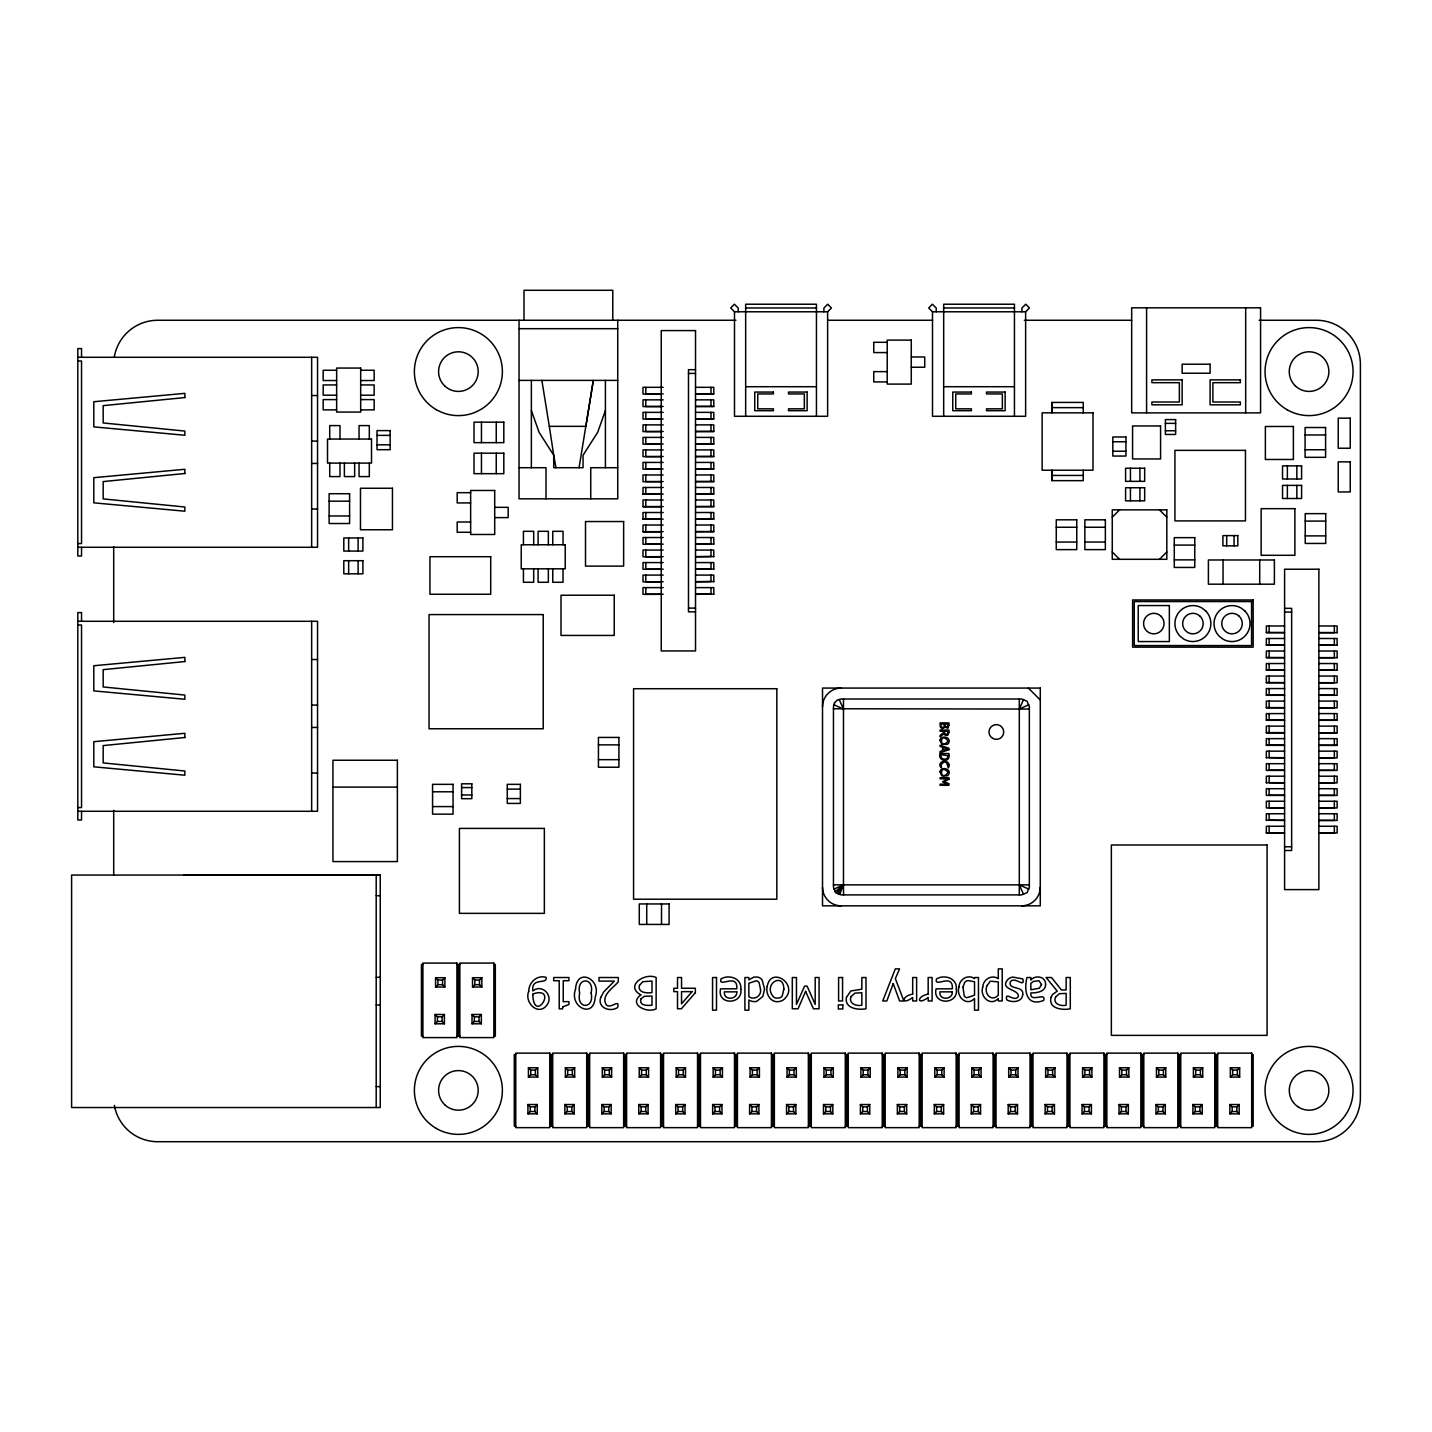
<?xml version="1.0" encoding="UTF-8"?>
<svg xmlns="http://www.w3.org/2000/svg" width="1432" height="1432" viewBox="0 0 1432 1432"><rect width="100%" height="100%" fill="white"/><g stroke="black" fill="none" stroke-linecap="round" stroke-linejoin="round"><path stroke-width="1.5" d="M531.362 467.709L531.362 380.393M605.414 467.709L605.414 380.393M1052.144 402.428L1051.893 412.846L1051.893 402.428L1083.254 402.428L1083.254 412.846M579.065 467.709L593.313 380.393L585.885 426.342L549.315 426.342L541.869 380.393M605.414 410.554L597.717 432.231L583.057 455.233L583.057 467.709L553.719 467.709L553.719 455.233L549.315 426.342M839.653 894.481L843.484 884.851L843.484 699.013M1023.558 699.532L1019.298 709.055L1028.82 704.777M838.15 894.087L843.484 884.851L833.961 889.129M836.503 893.246L843.484 884.851L843.555 894.893M738.214 311.782L738.214 308.059L734.401 304.228L730.678 307.97L734.491 311.782L734.491 416.282L827.624 416.282L827.624 311.782L831.437 307.97L827.714 304.228L823.901 308.059L823.901 311.782M936.224 311.782L936.224 308.059L932.393 304.228L928.67 307.97L932.501 311.782L932.501 416.282L1025.634 416.282L1025.634 311.782L1029.447 307.97L1025.724 304.228L1021.911 308.059L1021.911 311.782M435.579 987.024L437.906 984.697L442.56 984.697L444.887 987.024L444.887 977.716L435.579 977.716L435.579 987.024L444.887 987.024M442.56 984.697L442.56 980.043L444.887 977.716M435.077 1023.791L437.422 1021.463L442.076 1021.463L444.403 1023.791L444.403 1014.483L435.077 1014.483L435.077 1023.791L444.403 1023.791M435.077 1014.483L437.422 1016.809L442.076 1016.809L444.403 1014.483M472.524 987.024L474.851 984.697L479.505 984.697L481.832 987.024L472.524 987.024L472.524 977.716L481.832 977.716L481.832 987.024M479.505 984.697L479.505 980.043L481.832 977.716M472.023 1023.791L474.35 1021.463L479.022 1021.463L481.349 1023.791L472.023 1023.791L472.023 1014.483L481.349 1014.483L481.349 1023.791M472.023 1014.483L474.35 1016.809L479.022 1016.809L481.349 1014.483M528.426 1077.079L530.753 1074.752L535.407 1074.752L537.734 1077.079L528.426 1077.079L528.426 1067.771L537.734 1067.771L537.734 1077.079M535.407 1074.752L535.407 1070.098L537.734 1067.771M1112.252 517.203L1119.573 509.864M527.925 1113.845L530.27 1111.518L534.924 1111.518L537.251 1113.845L537.251 1104.537L527.925 1104.537L527.925 1113.845L537.251 1113.845M527.925 1104.537L530.27 1106.864L534.924 1106.864L537.251 1104.537M565.372 1077.079L567.698 1074.752L572.352 1074.752L574.68 1077.079L565.372 1077.079L565.372 1067.771L574.68 1067.771L574.68 1077.079M572.352 1074.752L572.352 1070.098L574.68 1067.771M564.87 1113.845L567.197 1111.518L571.869 1111.518L574.196 1113.845L564.87 1113.845L564.87 1104.537L574.196 1104.537L574.196 1113.845M564.87 1104.537L567.197 1106.864L571.869 1106.864L574.196 1104.537M602.317 1077.079L604.644 1074.752L609.298 1074.752L611.625 1077.079L602.317 1077.079L602.317 1067.771L611.625 1067.771L611.625 1077.079M609.298 1074.752L609.298 1070.098L611.625 1067.771M601.816 1113.845L604.143 1111.518L608.797 1111.518L611.142 1113.845L601.816 1113.845L601.816 1104.537L611.142 1104.537L611.142 1113.845M601.816 1104.537L604.143 1106.864L608.797 1106.864L611.142 1104.537M639.263 1077.079L641.59 1074.752L646.244 1074.752L648.571 1077.079L648.571 1067.771L639.263 1067.771L639.263 1077.079L648.571 1077.079M646.244 1074.752L646.244 1070.098L648.571 1067.771M1159.473 559.303L1166.812 551.964M638.762 1113.845L641.088 1111.518L645.743 1111.518L648.07 1113.845L638.762 1113.845L638.762 1104.537L648.07 1104.537L648.07 1113.845M638.762 1104.537L641.088 1106.864L645.743 1106.864L648.07 1104.537M676.208 1077.079L678.535 1074.752L683.189 1074.752L685.516 1077.079L676.208 1077.079L676.208 1067.771L685.516 1067.771L685.516 1077.079M676.208 1067.771L678.535 1070.098L683.189 1070.098L685.516 1067.771M675.707 1113.845L678.034 1111.518L682.688 1111.518L685.015 1113.845L675.707 1113.845L675.707 1104.537L685.015 1104.537L685.015 1113.845M675.707 1104.537L678.034 1106.864L682.688 1106.864L685.015 1104.537M713.154 1077.079L715.481 1074.752L720.135 1074.752L722.462 1077.079L713.154 1077.079L713.154 1067.771L722.462 1067.771L722.462 1077.079M720.135 1074.752L720.135 1070.098L722.462 1067.771M712.653 1113.845L714.98 1111.518L719.634 1111.518L721.961 1113.845L721.961 1104.537L712.653 1104.537L712.653 1113.845L721.961 1113.845M712.653 1104.537L714.98 1106.864L719.634 1106.864L721.961 1104.537M750.082 1077.079L752.409 1074.752L757.081 1074.752L759.408 1077.079L759.408 1067.771L750.082 1067.771L750.082 1077.079L759.408 1077.079M757.081 1074.752L757.081 1070.098L759.408 1067.771M749.598 1113.845L751.925 1111.518L756.579 1111.518L758.906 1113.845L749.598 1113.845L749.598 1104.537L758.906 1104.537L758.906 1113.845M749.598 1104.537L751.925 1106.864L756.579 1106.864L758.906 1104.537M787.027 1077.079L789.354 1074.752L794.026 1074.752L796.353 1077.079L787.027 1077.079L787.027 1067.771L796.353 1067.771L796.353 1077.079M794.026 1074.752L794.026 1070.098L796.353 1067.771M786.544 1113.845L788.871 1111.518L793.525 1111.518L795.852 1113.845L786.544 1113.845L786.544 1104.537L795.852 1104.537L795.852 1113.845M786.544 1104.537L788.871 1106.864L793.525 1106.864L795.852 1104.537M823.973 1077.079L826.3 1074.752L830.954 1074.752L833.281 1077.079L823.973 1077.079L823.973 1067.771L833.281 1067.771L833.281 1077.079M830.954 1074.752L830.954 1070.098L833.281 1067.771M823.49 1113.845L825.817 1111.518L830.471 1111.518L832.798 1113.845L823.49 1113.845L823.49 1104.537L832.798 1104.537L832.798 1113.845M823.49 1104.537L825.817 1106.864L830.471 1106.864L832.798 1104.537M860.918 1077.079L863.245 1074.752L867.899 1074.752L870.226 1077.079L870.226 1067.771L860.918 1067.771L860.918 1077.079L870.226 1077.079M867.899 1074.752L867.899 1070.098L870.226 1067.771M860.417 1113.845L862.762 1111.518L867.416 1111.518L869.743 1113.845L869.743 1104.537L860.417 1104.537L860.417 1113.845L869.743 1113.845M860.417 1104.537L862.762 1106.864L867.416 1106.864L869.743 1104.537M897.864 1077.079L900.191 1074.752L904.845 1074.752L907.172 1077.079L897.864 1077.079L897.864 1067.771L907.172 1067.771L907.172 1077.079M904.845 1074.752L904.845 1070.098L907.172 1067.771M897.363 1113.845L899.69 1111.518L904.362 1111.518L906.689 1113.845L897.363 1113.845L897.363 1104.537L906.689 1104.537L906.689 1113.845M897.363 1104.537L899.69 1106.864L904.362 1106.864L906.689 1104.537M934.81 1077.079L937.137 1074.752L941.791 1074.752L944.118 1077.079L934.81 1077.079L934.81 1067.771L944.118 1067.771L944.118 1077.079M941.791 1074.752L941.791 1070.098L944.118 1067.771M934.308 1113.845L936.635 1111.518L941.289 1111.518L943.634 1113.845L934.308 1113.845L934.308 1104.537L943.634 1104.537L943.634 1113.845M934.308 1104.537L936.635 1106.864L941.289 1106.864L943.634 1104.537M971.755 1077.079L974.082 1074.752L978.736 1074.752L981.063 1077.079L971.755 1077.079L971.755 1067.771L981.063 1067.771L981.063 1077.079M971.755 1067.771L974.082 1070.098L978.736 1070.098L981.063 1067.771M971.254 1113.845L973.581 1111.518L978.235 1111.518L980.562 1113.845L971.254 1113.845L971.254 1104.537L980.562 1104.537L980.562 1113.845M971.254 1104.537L973.581 1106.864L978.235 1106.864L980.562 1104.537M1008.701 1077.079L1011.028 1074.752L1015.682 1074.752L1018.009 1077.079L1008.701 1077.079L1008.701 1067.771L1018.009 1067.771L1018.009 1077.079M1015.682 1074.752L1015.682 1070.098L1018.009 1067.771M1008.2 1113.845L1010.527 1111.518L1015.181 1111.518L1017.508 1113.845L1008.2 1113.845L1008.2 1104.537L1017.508 1104.537L1017.508 1113.845M1008.2 1104.537L1010.527 1106.864L1015.181 1106.864L1017.508 1104.537M1045.646 1077.079L1047.973 1074.752L1052.627 1074.752L1054.954 1077.079L1045.646 1077.079L1045.646 1067.771L1054.954 1067.771L1054.954 1077.079M1052.627 1074.752L1052.627 1070.098L1054.954 1067.771M1045.145 1113.845L1047.472 1111.518L1052.126 1111.518L1054.453 1113.845L1045.145 1113.845L1045.145 1104.537L1054.453 1104.537L1054.453 1113.845M1045.145 1104.537L1047.472 1106.864L1052.126 1106.864L1054.453 1104.537M1082.574 1077.079L1084.901 1074.752L1089.573 1074.752L1091.9 1077.079L1091.9 1067.771L1082.574 1067.771L1082.574 1077.079L1091.9 1077.079M1082.574 1067.771L1084.901 1070.098L1089.573 1070.098L1091.9 1067.771M1082.091 1113.845L1084.418 1111.518L1089.072 1111.518L1091.399 1113.845L1091.399 1104.537L1082.091 1104.537L1082.091 1113.845L1091.399 1113.845M1082.091 1104.537L1084.418 1106.864L1089.072 1106.864L1091.399 1104.537M1119.52 1077.079L1121.847 1074.752L1126.519 1074.752L1128.846 1077.079L1119.52 1077.079L1119.52 1067.771L1128.846 1067.771L1128.846 1077.079M1126.519 1074.752L1126.519 1070.098L1128.846 1067.771M1119.036 1113.845L1121.363 1111.518L1126.017 1111.518L1128.344 1113.845L1128.344 1104.537L1119.036 1104.537L1119.036 1113.845L1128.344 1113.845M1119.036 1104.537L1121.363 1106.864L1126.017 1106.864L1128.344 1104.537M1156.465 1077.079L1158.792 1074.752L1163.446 1074.752L1165.773 1077.079L1156.465 1077.079L1156.465 1067.771L1165.773 1067.771L1165.773 1077.079M1163.446 1074.752L1163.446 1070.098L1165.773 1067.771M1155.982 1113.845L1158.309 1111.518L1162.963 1111.518L1165.29 1113.845L1155.982 1113.845L1155.982 1104.537L1165.29 1104.537L1165.29 1113.845M1155.982 1104.537L1158.309 1106.864L1162.963 1106.864L1165.29 1104.537M1193.411 1077.079L1195.738 1074.752L1200.392 1074.752L1202.719 1077.079L1202.719 1067.771L1193.411 1067.771L1193.411 1077.079L1202.719 1077.079M1200.392 1074.752L1200.392 1070.098L1202.719 1067.771M1192.91 1113.845L1195.255 1111.518L1199.909 1111.518L1202.236 1113.845L1192.91 1113.845L1192.91 1104.537L1202.236 1104.537L1202.236 1113.845M1192.91 1104.537L1195.255 1106.864L1199.909 1106.864L1202.236 1104.537M1230.357 1077.079L1232.684 1074.752L1237.338 1074.752L1239.664 1077.079L1230.357 1077.079L1230.357 1067.771L1239.664 1067.771L1239.664 1077.079M1237.338 1074.752L1237.338 1070.098L1239.664 1067.771M1229.855 1113.845L1232.182 1111.518L1236.854 1111.518L1239.181 1113.845L1239.181 1104.537L1229.855 1104.537L1229.855 1113.845L1239.181 1113.845M1229.855 1104.537L1232.182 1106.864L1236.854 1106.864L1239.181 1104.537M835.089 891.832L843.484 884.851M640.802 995.043C627.932 1004.065 646.924 1013.838 656.142 1008.772L656.142 977.519C644.973 972.149 624.388 985.932 640.802 994.882M663.177 393.943L645.796 393.997L645.796 387.32M695.773 393.854L713.78 393.818M663.177 406.473L645.796 406.509L645.796 399.85M695.773 406.366L713.78 406.33M663.177 418.985L645.796 419.039L645.796 412.362M695.773 418.896L713.78 418.842M663.177 431.497L645.796 431.551L645.796 424.874M695.773 431.408L713.78 431.372M663.177 444.01L645.796 444.063L645.796 437.404M695.773 443.92L713.78 443.884M663.177 456.54L645.796 456.593L645.796 449.916M695.773 456.45L713.78 456.396M663.177 469.052L645.796 469.105L645.796 462.429M695.773 468.962L713.78 468.926M663.177 481.564L645.796 481.617L645.796 474.959M695.773 481.474L713.78 481.438M643.004 494.147L663.177 494.094M695.773 494.004L713.78 493.95M643.004 506.66L663.177 506.606M695.773 506.516L713.78 506.481M643.004 519.172L663.177 519.118M695.773 519.028L713.78 518.993M663.177 525.025L643.004 525.025L643.004 531.737L663.177 531.648M695.773 531.558L713.78 531.505M663.177 544.16L645.796 544.214L645.796 537.537M695.773 544.071L710.988 544.017L710.988 537.537M663.177 556.672L645.796 556.726L645.796 550.067M695.773 556.583L710.988 556.547L710.988 550.067M663.177 569.202L645.796 569.256L645.796 562.579M695.773 569.113L710.988 569.059L710.988 562.579M663.177 581.714L645.796 581.768L645.796 575.091M695.773 581.625L710.988 581.571L710.988 575.091M663.177 594.226L645.796 594.28L645.796 587.621M695.773 594.137L710.988 594.101L710.988 587.621M745.66 307.97L816.455 307.97M943.67 307.97L1014.447 307.97M734.491 311.782L827.624 311.782M932.501 311.782L1025.634 311.782M735.923 320.267L157.699 320.267A43.998 43.998 0 0 0 114.363 356.622M827.589 320.267L932.662 320.267M1024.328 320.267L1131.638 320.267M1259.068 320.267L1316.402 320.267A43.998 43.998 0 0 1 1360.4 364.283L1360.4 1097.717A43.998 43.998 0 0 1 1316.402 1141.716L157.699 1141.716A43.998 43.998 0 0 1 114.363 1105.379M519.046 328.68L617.729 328.68M887.213 342.302L873.753 342.302L873.753 352.576L887.213 352.576M911.271 356.98L924.732 356.98L924.732 367.236L911.271 367.236M77.811 357.284L317.546 357.284L317.546 547.275L77.811 547.275M77.811 361.007L81.534 361.007L81.534 543.551L77.811 543.551M695.522 369.689L688.488 369.689L688.488 611.84L695.522 611.84M336.645 370.262L323.167 370.262L323.167 380.536L336.645 380.536M360.685 370.262L374.164 370.262L374.164 380.536L360.685 380.536M887.213 371.64L873.753 371.64L873.753 381.914L887.213 381.914M688.488 373.412L695.522 373.412M519.046 380.393L617.729 380.393M336.645 384.94L323.167 384.94L323.167 395.196L336.645 395.196M360.685 384.94L374.164 384.94L374.164 395.196L360.685 395.196M745.66 386.712L816.455 386.712M943.67 386.712L1014.447 386.712M663.177 387.32L643.004 387.32L643.004 394.033L661.244 394.033M695.522 387.32L713.78 387.32L713.78 394.033L695.522 394.033M311.657 395.536L317.546 395.536M336.645 399.6L323.167 399.6L323.167 409.874L336.645 409.874M360.685 399.6L374.164 399.6L374.164 409.874L360.685 409.874M663.177 399.85L643.004 399.85L643.004 406.563L661.244 406.563M695.522 399.85L713.78 399.85L713.78 406.563L695.522 406.563M1052.144 407.637L1083.254 407.637M663.177 412.362L643.004 412.362L643.004 419.075L661.244 419.075M695.522 412.362L713.78 412.362L713.78 419.075L695.522 419.075M1165.397 423.353L1175.618 423.353M663.177 424.874L643.004 424.874L643.004 431.587L661.244 431.587M695.522 424.874L713.78 424.874L713.78 431.587L695.522 431.587M1165.397 430.746L1175.618 430.746M1305.089 434.97L1325.584 434.97M377.028 435.382L390.148 435.382M663.177 437.404L643.004 437.404L643.004 444.117L661.244 444.117M695.522 437.404L713.78 437.404L713.78 444.117L695.522 444.117M311.657 441.11L317.546 441.11M1112.825 441.754L1125.928 441.754M377.028 444.833L390.148 444.833M663.177 449.916L643.004 449.916L643.004 456.629L661.244 456.629M695.522 449.916L713.78 449.916L713.78 456.629L695.522 456.629M1305.089 449.755L1325.584 449.755M1112.825 451.223L1125.928 451.223M663.177 462.429L643.004 462.429L643.004 469.141L661.244 469.141M695.522 462.429L713.78 462.429L713.78 469.141L695.522 469.141M311.657 463.449L317.546 463.449M519.046 467.709L546.022 467.709L546.022 498.819M617.729 467.709L590.736 467.709L590.736 498.819M663.177 474.959L643.004 474.959L643.004 481.671L661.244 481.671M695.522 474.959L713.78 474.959L713.78 481.671L695.522 481.671M1083.254 470.215L1083.254 480.651L1051.893 480.651L1051.893 470.215L1052.144 475.442L1083.254 475.442M663.177 487.471L643.004 487.471L643.004 494.183L661.244 494.183M695.522 487.471L713.78 487.471L713.78 494.183L695.522 494.183M470.645 492.68L457.184 492.68L457.184 502.936L470.645 502.936M663.177 499.983L643.004 499.983L643.004 506.695L661.244 506.695M695.522 499.983L713.78 499.983L713.78 506.695L695.522 506.695M329.127 501.182L349.605 501.182M494.702 507.34L508.163 507.34L508.163 517.614L494.702 517.614M311.657 509.022L317.546 509.022M663.177 512.513L643.004 512.513L643.004 519.225L661.244 519.225M695.522 512.513L713.78 512.513L713.78 519.225L695.522 519.225M329.127 515.967L349.605 515.967M1305.232 521.087L1325.728 521.087M470.645 522.018L457.184 522.018L457.184 532.274L470.645 532.274M695.522 525.025L713.78 525.025L713.78 531.737L695.522 531.737M1056.261 527.262L1076.757 527.262M1084.865 527.262L1105.361 527.262M643.004 531.737L661.244 531.737M1305.232 535.89L1325.728 535.89M663.177 537.537L643.004 537.537L643.004 544.25L661.244 544.25M695.522 537.537L713.78 537.537L713.78 544.25M1056.261 542.048L1076.757 542.048M1084.865 542.048L1105.361 542.048M695.522 544.25L713.78 544.017M1174.276 545.091L1194.771 545.091M663.177 550.067L643.004 550.067L643.004 556.779L661.244 556.779M695.522 550.067L713.78 550.067L713.78 556.779M695.522 556.779L713.78 556.547M1174.276 559.876L1194.771 559.876M663.177 562.579L643.004 562.579L643.004 569.292L661.244 569.292M695.522 562.579L713.78 562.579L713.78 569.292M695.522 569.292L713.78 569.059M663.177 575.091L643.004 575.091L643.004 581.804L661.244 581.804M695.522 575.091L713.78 575.091L713.78 581.804M695.522 581.804L713.78 581.571M663.177 587.621L643.004 587.621L643.004 594.334L661.244 594.334M695.522 587.621L713.78 587.621L713.78 594.334M695.522 594.334L713.78 594.101M688.488 608.117L695.522 608.117M1284.593 608.349L1291.646 608.349L1291.646 850.501L1284.593 850.501M1284.593 612.073L1291.646 612.073M77.811 621.291L317.546 621.291L317.546 811.282L77.811 811.282M77.811 625.014L81.534 625.014L81.534 807.558L77.811 807.558M1284.593 625.981L1266.336 625.981L1266.336 632.693L1284.593 632.693M1318.872 625.981L1337.13 625.981L1337.13 632.693M1266.336 632.461L1284.343 632.514M1318.872 632.693L1337.13 632.658M1284.593 638.493L1266.336 638.493L1266.336 645.206L1284.593 645.206M1318.872 638.493L1337.13 638.493L1337.13 645.206M1266.336 644.973L1284.343 645.027M1318.872 645.206L1337.13 645.17M1284.593 651.023L1266.336 651.023L1266.336 657.736L1284.593 657.736M1318.872 651.023L1337.13 651.023L1337.13 657.736M1266.336 657.503L1284.343 657.539M1318.872 657.736L1337.13 657.682M311.657 659.525L317.546 659.525M1284.593 663.535L1266.336 663.535L1266.336 670.248L1284.593 670.248M1318.872 663.535L1337.13 663.535L1337.13 670.248M1266.336 670.015L1284.343 670.069M1318.872 670.248L1337.13 670.212M1284.593 676.047L1266.336 676.047L1266.336 682.76L1284.593 682.76M1318.872 676.047L1337.13 676.047L1337.13 682.76L1318.872 682.76M1266.336 682.527L1284.343 682.581M1284.593 688.577L1266.336 688.577L1266.336 695.29L1284.593 695.29M1318.872 688.577L1337.13 688.577L1337.13 695.29L1318.872 695.29M1266.336 695.057L1284.343 695.093M1284.593 701.089L1266.336 701.089L1266.336 707.802L1284.593 707.802M1318.872 701.089L1337.13 701.089L1337.13 707.802L1318.872 707.802M311.657 705.099L317.546 705.099M1266.336 707.569L1284.343 707.623M1029.34 709.055L833.46 708.75M1284.593 713.601L1266.336 713.601L1266.336 720.314L1284.593 720.314M1318.872 713.601L1337.13 713.601L1337.13 720.314L1318.872 720.314M1266.336 720.081L1284.343 720.135M1319.123 720.224L1337.13 720.278M1284.593 726.131L1266.336 726.131L1266.336 732.844L1284.593 732.844M1318.872 726.131L1337.13 726.131L1337.13 732.844L1318.872 732.844M311.657 727.456L317.546 727.456M1266.336 732.611L1284.343 732.647M1319.123 732.754L1337.13 732.79M1284.593 738.644L1266.336 738.644L1266.336 745.356L1284.593 745.356M1318.872 738.644L1337.13 738.644L1337.13 745.356L1318.872 745.356M598.433 744.873L618.928 744.873M1266.336 745.123L1284.343 745.177M1319.123 745.267L1337.13 745.32M1284.593 751.156L1266.336 751.156L1266.336 757.868M1318.872 751.156L1337.13 751.156L1337.13 757.868L1318.872 757.868M1266.336 757.635L1284.593 757.868M598.433 759.658L618.928 759.658M1284.593 763.686L1266.336 763.686L1266.336 770.398L1284.593 770.398M1318.872 763.686L1337.13 763.686L1337.13 770.398L1318.872 770.398M311.657 773.029L317.546 773.029M1284.593 776.198L1266.336 776.198L1266.336 782.91M1318.872 776.198L1337.13 776.198L1337.13 782.91L1318.872 782.91M1266.336 782.678L1284.593 782.91M332.94 787.099L397.38 787.099M461.605 787.582L471.826 787.582M1284.593 788.71L1266.336 788.71L1266.336 795.422L1284.593 795.422M1318.872 788.71L1337.13 788.71L1337.13 795.422L1318.872 795.422M507.268 789.104L520.371 789.104M432.571 791.789L453.049 791.789M461.605 794.975L471.826 794.975M507.268 798.573L520.371 798.573M1284.593 801.24L1266.336 801.24L1266.336 807.952L1284.593 807.952M1318.872 801.24L1337.13 801.24L1337.13 807.952L1318.872 807.952M432.571 806.592L453.049 806.592M1284.593 813.752L1266.336 813.752L1266.336 820.464M1318.872 813.752L1337.13 813.752L1337.13 820.464L1318.872 820.464M1266.336 820.232L1284.593 820.464M1284.593 826.264L1266.336 826.264L1266.336 832.977L1284.593 832.977M1318.872 826.264L1337.13 826.264L1337.13 832.977L1318.872 832.977M1266.336 832.744L1284.343 832.798M1284.593 846.76L1291.646 846.76M184.03 875.059L380.25 875.203M833.46 884.851L1029.34 884.851M376.204 895.698L380.25 895.698M422.905 964.542L421.438 964.542L421.438 1036.124L422.905 1036.124M456.915 964.542L459.851 964.542M493.861 964.542L495.329 964.542L495.329 1036.124L493.861 1036.124M376.204 977.286L380.25 977.286M435.579 977.716L437.906 980.043L442.56 980.043M472.524 977.716L474.851 980.043L479.505 980.043M376.204 1004.996L380.25 1004.996M456.915 1036.124L459.851 1036.124M515.753 1054.596L514.285 1054.596L514.285 1126.178L515.753 1126.178M549.763 1054.596L552.698 1054.596M586.708 1054.596L589.644 1054.596M623.654 1054.596L626.59 1054.596M660.6 1054.596L663.535 1054.596M697.545 1054.596L700.481 1054.596M734.491 1054.596L737.426 1054.596M771.436 1054.596L774.354 1054.596M808.364 1054.596L811.3 1054.596M845.31 1054.596L848.245 1054.596M882.255 1054.596L885.191 1054.596M919.201 1054.596L922.136 1054.596M956.146 1054.596L959.082 1054.596M993.092 1054.596L996.028 1054.596M1030.038 1054.596L1032.973 1054.596M1066.983 1054.596L1069.919 1054.596M1103.929 1054.596L1106.847 1054.596M1140.857 1054.596L1143.792 1054.596M1177.802 1054.596L1180.738 1054.596M1214.748 1054.596L1217.683 1054.596M1251.693 1054.596L1253.161 1054.596L1253.161 1126.178L1251.693 1126.178M528.426 1067.771L530.753 1070.098L535.407 1070.098M565.372 1067.771L567.698 1070.098L572.352 1070.098M602.317 1067.771L604.644 1070.098L609.298 1070.098M639.263 1067.771L641.59 1070.098L646.244 1070.098M713.154 1067.771L715.481 1070.098L720.135 1070.098M750.082 1067.771L752.409 1070.098L757.081 1070.098M787.027 1067.771L789.354 1070.098L794.026 1070.098M823.973 1067.771L826.3 1070.098L830.954 1070.098M860.918 1067.771L863.245 1070.098L867.899 1070.098M897.864 1067.771L900.191 1070.098L904.845 1070.098M934.81 1067.771L937.137 1070.098L941.791 1070.098M1008.701 1067.771L1011.028 1070.098L1015.682 1070.098M1045.646 1067.771L1047.973 1070.098L1052.627 1070.098M1119.52 1067.771L1121.847 1070.098L1126.519 1070.098M1156.465 1067.771L1158.792 1070.098L1163.446 1070.098M1193.411 1067.771L1195.738 1070.098L1200.392 1070.098M1230.357 1067.771L1232.684 1070.098L1237.338 1070.098M376.204 1086.602L380.25 1086.602M549.763 1126.178L552.698 1126.178M586.708 1126.178L589.644 1126.178M623.654 1126.178L626.59 1126.178M660.6 1126.178L663.535 1126.178M697.545 1126.178L700.481 1126.178M734.491 1126.178L737.426 1126.178M771.436 1126.178L774.354 1126.178M808.364 1126.178L811.3 1126.178M845.31 1126.178L848.245 1126.178M882.255 1126.178L885.191 1126.178M919.201 1126.178L922.136 1126.178M956.146 1126.178L959.082 1126.178M993.092 1126.178L996.028 1126.178M1030.038 1126.178L1032.973 1126.178M1066.983 1126.178L1069.919 1126.178M1103.929 1126.178L1106.847 1126.178M1140.857 1126.178L1143.792 1126.178M1177.802 1126.178L1180.738 1126.178M1214.748 1126.178L1217.683 1126.178M1319.123 632.604L1334.338 632.658L1334.338 625.981M1319.123 645.116L1334.338 645.17L1334.338 638.493M1319.123 657.646L1334.338 657.682L1334.338 651.023M1319.123 670.158L1334.338 670.212L1334.338 663.535M1319.123 682.67L1334.338 682.724L1334.338 676.047M1319.123 695.2L1334.338 695.236L1334.338 688.577M1319.123 707.712L1334.338 707.766L1334.338 701.089M1284.343 757.689L1269.128 757.635L1269.128 751.156M1319.123 757.779L1334.338 757.832L1334.338 751.156M1284.343 770.201L1269.128 770.165L1269.128 763.686M1319.123 770.309L1334.338 770.344L1334.338 763.686M1284.343 782.731L1269.128 782.678L1269.128 776.198M1319.123 782.821L1334.338 782.857L1334.338 776.198M1284.343 795.243L1269.128 795.19L1269.128 788.71M1319.123 795.333L1334.338 795.387L1334.338 788.71M1284.343 807.755L1269.128 807.72L1269.128 801.24M1319.123 807.863L1334.338 807.899L1334.338 801.24M1284.343 820.285L1269.128 820.232L1269.128 813.752M1319.123 820.375L1334.338 820.411L1334.338 813.752M1319.123 832.887L1334.338 832.941L1334.338 826.264M332.743 875.059L378.12 875.203M833.961 704.777L843.484 709.055L839.224 699.532M1028.82 889.129L1019.298 884.851L1023.558 894.373M1159.473 509.864L1166.812 517.203M1112.252 551.964L1119.573 559.303M1028.355 688.076L1040.276 699.98M531.362 410.554L539.058 432.231L553.719 455.233L555.974 467.709M1334.338 713.601L1334.338 720.278M1334.338 726.131L1334.338 732.79M1334.338 738.644L1334.338 745.32M1296.837 465.883L1296.837 479.004M1296.837 485.394L1296.837 498.497M1287.368 465.883L1287.368 479.004M1287.368 485.394L1287.368 498.497M1269.128 625.981L1269.128 632.461M1269.128 638.493L1269.128 644.973M1269.128 651.023L1269.128 657.503M1269.128 663.535L1269.128 670.015M1269.128 676.047L1269.128 682.527M1269.128 688.577L1269.128 695.057M1269.128 701.089L1269.128 707.569M1269.128 713.601L1269.128 720.081M1269.128 726.131L1269.128 732.611M1269.128 738.644L1269.128 745.123M1269.128 826.264L1269.128 832.744M1259.713 559.984L1259.713 584.184M1245.679 307.826L1245.679 412.881M1236.854 1106.864L1236.854 1111.518M1234.08 535.604L1234.08 545.843M1232.684 1070.098L1232.684 1074.752M1232.182 1106.864L1232.182 1111.518M1226.687 535.604L1226.687 545.843M1223.053 559.984L1223.053 584.184M1216.216 1054.596L1216.216 1126.178M1199.909 1106.864L1199.909 1111.518M1195.738 1070.098L1195.738 1074.752M1195.255 1106.864L1195.255 1111.518M1179.27 1054.596L1179.27 1126.178M1162.963 1106.864L1162.963 1111.518M1158.792 1070.098L1158.792 1074.752M1158.309 1106.864L1158.309 1111.518M1146.584 307.826L1146.584 412.881M1142.324 1054.596L1142.324 1126.178M1139.908 468.228L1139.908 481.349M1139.908 487.739L1139.908 500.842M1130.439 468.228L1130.439 481.349M1130.439 487.739L1130.439 500.842M1126.017 1106.864L1126.017 1111.518M1121.847 1070.098L1121.847 1074.752M1121.363 1106.864L1121.363 1111.518M1105.379 1054.596L1105.379 1126.178M1089.573 1070.098L1089.573 1074.752M1089.072 1106.864L1089.072 1111.518M1084.901 1070.098L1084.901 1074.752M1084.418 1106.864L1084.418 1111.518M1068.451 1054.596L1068.451 1126.178M1052.144 475.442L1052.144 480.651M1052.126 1106.864L1052.126 1111.518M1047.973 1070.098L1047.973 1074.752M1047.472 1106.864L1047.472 1111.518M1031.505 1054.596L1031.505 1126.178M1019.298 699.013L1019.298 894.893M1015.181 1106.864L1015.181 1111.518M1014.447 416.282L1014.447 304.228L943.67 304.228L943.67 416.282M1011.028 1070.098L1011.028 1074.752M1010.527 1106.864L1010.527 1111.518M994.56 1054.596L994.56 1126.178M978.736 1070.098L978.736 1074.752M978.235 1106.864L978.235 1111.518M974.082 1070.098L974.082 1074.752M973.581 1106.864L973.581 1111.518M957.614 1054.596L957.614 1126.178M941.289 1106.864L941.289 1111.518M937.137 1070.098L937.137 1074.752M936.635 1106.864L936.635 1111.518M920.669 1054.596L920.669 1126.178M904.362 1106.864L904.362 1111.518M900.191 1070.098L900.191 1074.752M899.69 1106.864L899.69 1111.518M883.723 1054.596L883.723 1126.178M867.416 1106.864L867.416 1111.518M863.245 1070.098L863.245 1074.752M862.762 1106.864L862.762 1111.518M846.777 1054.596L846.777 1126.178M830.471 1106.864L830.471 1111.518M826.3 1070.098L826.3 1074.752M825.817 1106.864L825.817 1111.518M816.455 416.282L816.455 304.228L745.66 304.228L745.66 416.282M809.832 1054.596L809.832 1126.178M793.525 1106.864L793.525 1111.518M789.354 1070.098L789.354 1074.752M788.871 1106.864L788.871 1111.518M772.886 1054.596L772.886 1126.178M756.579 1106.864L756.579 1111.518M752.409 1070.098L752.409 1074.752M751.925 1106.864L751.925 1111.518M735.958 1054.596L735.958 1126.178M719.634 1106.864L719.634 1111.518M715.481 1070.098L715.481 1074.752M714.98 1106.864L714.98 1111.518M710.988 387.32L710.988 393.818M710.988 399.85L710.988 406.33M710.988 412.362L710.988 418.842M710.988 424.874L710.988 431.372M710.988 437.404L710.988 443.884M710.988 449.916L710.988 456.396M710.988 462.429L710.988 468.926M710.988 474.959L710.988 481.438M710.988 487.471L710.988 493.95M710.988 499.983L710.988 506.481M710.988 512.513L710.988 518.993M710.988 525.025L710.988 531.505M699.013 1054.596L699.013 1126.178M683.189 1070.098L683.189 1074.752M682.688 1106.864L682.688 1111.518M678.535 1070.098L678.535 1074.752M678.034 1106.864L678.034 1111.518M662.067 1054.596L662.067 1126.178M661.512 903.95L661.512 924.428M646.727 903.95L646.727 924.428M645.796 487.471L645.796 494.147M645.796 499.983L645.796 506.66M645.796 512.513L645.796 519.172M645.796 525.025L645.796 531.702M645.743 1106.864L645.743 1111.518M641.59 1070.098L641.59 1074.752M641.088 1106.864L641.088 1111.518M625.122 1054.596L625.122 1126.178M617.729 320.267L617.729 498.819L519.046 498.819L519.046 320.267M612.789 320.267L612.789 290.284L523.987 290.284L523.987 320.267M608.797 1106.864L608.797 1111.518M604.644 1070.098L604.644 1074.752M604.143 1106.864L604.143 1111.518M588.176 1054.596L588.176 1126.178M571.869 1106.864L571.869 1111.518M567.698 1070.098L567.698 1074.752M567.197 1106.864L567.197 1111.518M563.027 544.769L563.027 531.308L552.752 531.308L552.752 544.769M563.027 568.826L563.027 582.287L552.752 582.287L552.752 568.826M551.231 1054.596L551.231 1126.178M548.349 544.769L548.349 531.308L538.092 531.308L538.092 544.769M548.349 568.826L548.349 582.287L538.092 582.287L538.092 568.826M534.924 1106.864L534.924 1111.518M533.688 544.769L533.688 531.308L523.432 531.308L523.432 544.769M533.688 568.826L533.688 582.287L523.432 582.287L523.432 568.826M530.753 1070.098L530.753 1074.752M530.27 1106.864L530.27 1111.518M496.242 422.171L496.242 442.649M496.242 453.192L496.242 473.67M481.456 422.171L481.456 442.649M481.456 453.192L481.456 473.67M479.022 1016.809L479.022 1021.463M474.851 980.043L474.851 984.697M474.35 1016.809L474.35 1021.463M458.383 964.542L458.383 1036.124M442.076 1016.809L442.076 1021.463M437.906 980.043L437.906 984.697M437.422 1016.809L437.422 1021.463M376.204 875.203L376.204 1107.527M369.313 439.051L369.313 425.59L359.056 425.59L359.056 439.051M369.313 463.109L369.313 476.588L359.056 476.588L359.056 463.109M358.107 537.967L358.107 551.069M358.107 560.7L358.107 573.802M354.653 463.109L354.653 476.588L344.378 476.588L344.378 463.109M348.656 537.967L348.656 551.069M348.656 560.7L348.656 573.802M339.993 439.051L339.993 425.59L329.718 425.59L329.718 439.051M339.993 463.109L339.993 476.588L329.718 476.588L329.718 463.109M311.657 357.284L311.657 547.275M311.657 621.291L311.657 811.282M113.701 546.684L113.701 622.652M113.701 810.315L113.701 875.095M81.534 357.284L81.534 348.567L77.811 348.567L77.811 555.992L81.534 555.992L81.534 547.275M81.534 621.291L81.534 612.574L77.811 612.574L77.811 819.999L81.534 819.999L81.534 811.282M1040.276 887.196A18.634 18.634 0 0 1 1021.643 905.83M841.139 905.83A18.634 18.634 0 0 1 822.523 887.196M822.523 706.71A18.634 18.634 0 0 1 841.139 688.076M532.776 994.775C534.1 1024.864 558.981 985.359 532.829 993.951L532.776 994.775M947.948 725.183C948.432 728.745 943.903 726.794 945.353 724.055L947.948 724.055L947.948 725.183M575.539 989.226C568.826 1006.803 593.976 1019.691 595.211 997.066C601.977 979.434 576.792 966.582 575.539 989.226M591.112 993.11C594.799 1009.399 576.004 1009.471 579.656 993.164C575.968 976.857 594.781 976.839 591.112 993.11M947.948 755.613C948.539 761.019 939.428 759.945 941.11 754.718L947.948 755.613M948.951 755.559C949.631 763.399 937.19 760.678 940.09 753.536L948.951 753.536L948.951 755.559M944.368 725.398C944.762 729.353 939.482 727.152 941.11 724.055L944.368 724.055L944.368 725.398M948.951 725.218L947.93 728.244L945.066 727.223L942.184 728.816L940.269 726.883L940.09 722.874L948.951 722.874L948.951 725.218M962.984 987.167L964.166 995.688A4.189 4.189 0 0 0 966.958 997.728L974.53 995.186L974.53 981.761L967.925 980.562A5.513 5.513 0 0 0 964.613 982.567L962.984 987.167M528.748 991.248C523.915 1002.704 538.629 1016.756 547.078 1004.87C553.826 995.67 541.905 983.372 532.847 990.98C530.932 976.588 547.83 985.073 546.093 977.358C537.197 974.601 528.748 982.352 528.748 991.248M982.746 987.078C979.506 996.493 990.425 1006.982 998.283 998.498L998.283 1000.968L1002.221 1000.968L1002.221 968.873L998.283 968.873L998.283 978.7C991.767 974.118 982.961 979.524 982.746 987.078M767.176 986.451C765.261 994.094 771.06 1003.563 779.688 1001.416A9.344 9.344 0 0 0 785.058 998.355C798.555 984.214 770.989 965.669 767.176 986.451M958.993 986.899C955.735 996.314 966.6 1007.054 974.53 998.498L974.53 1010.169L978.468 1010.169L978.468 977.519L974.78 977.519L974.53 978.611C968.122 973.885 959.172 979.309 958.993 986.899M948.951 732.343L947.716 735.332L945.263 735.314L943.957 733.757L940.09 736.907L940.09 735.386L943.616 732.575L943.616 731.233L940.09 731.233L940.09 730.052L948.951 730.052L948.951 732.343M740.809 989.1C743.208 1005.049 716.555 1005.336 720.565 988.832L736.818 988.832C737.91 972.113 717.987 988.671 721.012 978.951C728.995 974.029 741.973 978.378 740.809 989.1M764.563 989.064L762.826 996.511L756.615 1001.398A10.651 10.651 0 0 1 748.847 1000.019L748.847 1010.169L744.909 1010.169L744.909 977.519L748.847 977.519L748.847 979.918L753.769 977.089L757.689 977.072A7.518 7.518 0 0 1 762.146 980.007L764.563 989.064M956.343 989.1C958.724 1005.049 932.089 1005.336 936.098 988.832L952.334 988.832C953.426 972.113 933.521 988.671 936.528 978.951C944.511 974.029 957.507 978.378 956.343 989.1M949.112 765.279C947.572 774.605 948.378 754.091 940.949 765.261C943.384 771.204 937.459 765.153 941.092 762.397C943.688 760.159 949.219 761.287 949.112 765.279M947.948 732.396C948.181 735.797 943.205 734.079 944.601 731.233L947.948 731.233L947.948 732.396M939.983 740.165L941.773 744.336L947.286 744.318A3.401 3.401 0 0 0 948.825 742.653C951.331 736.997 941.146 734.795 939.983 740.165M939.983 771.669L941.773 775.822L947.286 775.822A3.401 3.401 0 0 0 948.825 774.139C951.331 768.501 941.146 766.281 939.983 771.669M639.406 985.449C637.526 992.913 646.978 993.343 651.99 992.609L651.99 981.063L642.825 981.708L639.406 985.449M846.455 997.37C844.2 1008.486 858.233 1010.276 866.002 1008.772L866.002 977.519L861.849 977.519L861.849 989.172L850.769 990.998L846.455 997.37M948.127 741.024C939.285 751.979 939.32 730.052 948.127 741.024M948.127 772.528C939.285 783.483 939.32 761.555 948.127 772.528M1022.734 994.381C1022.538 1002.185 1012.048 1002.955 1006.75 999.822C1004.315 990.407 1014.966 1002.991 1018.367 996.35C1018.85 988.832 998.373 989.87 1008.235 979.094A8.95 8.95 0 0 1 1012.872 977.089L1022.842 978.933C1025.33 988.993 1014.107 975.192 1010.24 982.101C1008.414 990.335 1023.916 985.341 1022.734 994.381M783.859 989.226L782.194 995.992A5.334 5.334 0 0 1 778.901 998.068L776.001 998.068A5.298 5.298 0 0 1 772.725 995.992C763.328 983.659 783.805 971.755 783.859 989.226M987.06 985.61C983.462 993.343 991.427 1002.615 998.283 995.186L998.283 981.904L990.371 981.171L987.06 985.61M760.499 989.154C761.717 995.831 754.449 1000.592 748.847 996.744L748.847 983.229L756.293 980.759A4.314 4.314 0 0 1 759.175 982.817L760.499 989.154M1045.593 984.321C1045.825 991.928 1036.482 992.913 1030.861 992.949C1029.447 1003.599 1046.559 991.392 1043.677 1000.449C1026.601 1007.161 1023.683 990.998 1026.941 977.519L1030.861 977.519L1030.861 980.025C1035.318 974.655 1045.897 976.463 1045.593 984.321M600.724 997.442C597.055 1007.752 610.211 1012.567 617.622 1007.519C620.092 997.71 610.157 1010.025 606.112 1004.53C600.849 995.401 613.165 987.919 618.284 981.904L618.284 977.519L598.988 977.519L598.988 981.117L614.346 981.117L603.785 991.857L600.724 997.442M1051.178 997.137C1047.651 1008.611 1062.508 1010.491 1070.295 1008.772L1070.295 977.519L1066.142 977.519L1066.142 989.942L1061.398 989.942L1051.5 977.519L1046.112 977.519L1057.228 991.123L1052.484 994.542L1051.178 997.137M1055.527 997.119C1052.627 1004.011 1060.861 1006.517 1066.142 1005.192L1066.142 993.414L1059.286 993.718L1055.527 997.119M851.02 996.636C848.263 1003.528 856.354 1006.535 861.849 1005.192L861.849 992.716L854.94 993.128L851.02 996.636M1041.512 984.572L1039.328 988.223L1030.861 989.798L1030.861 983.301L1033.689 981.314L1038.988 980.759L1041.512 984.572M641.142 998.695C638.404 1005.837 647.515 1005.712 651.99 1005.21L651.99 996.063L644.4 996.278L641.142 998.695M736.818 991.857C737.247 1000.091 723.25 1000.646 724.413 991.857L736.818 991.857M952.334 991.857C952.763 1000.091 938.766 1000.646 939.929 991.857L952.334 991.857M562.991 1006.732L562.472 1008.862L559.214 1008.862L559.214 980.723L553.683 980.723L553.683 977.519L568.916 977.519L568.916 980.723L563.241 980.723L563.241 1001.648L568.916 1001.648L568.916 1004.512L562.991 1006.732M834.48 702.861L833.46 706.71L833.46 887.196L835.697 892.637L841.139 894.893L1021.643 894.893L1027.084 892.637L1029.34 887.196L1029.34 706.71L1027.084 701.268L1021.643 699.013L841.139 699.013L837.29 700.033L834.48 702.861M893.21 983.605L886.838 1000.968L882.721 1000.968L895.322 968.873L899.547 968.873L895.358 978.665L903.861 1000.968L899.618 1000.968L893.21 983.605M805.607 991.374L798.072 1008.772L792.308 1008.772L792.308 977.519L796.461 977.519L796.461 1004.441L804.587 986.129L807.111 986.129L815.184 1004.441L815.184 977.519L819.068 977.519L819.068 1008.772L813.412 1008.772L805.607 991.374M692.086 991.624L681.543 1003.832L681.543 991.624L692.086 991.624M695.361 992.68L681.381 1008.772L677.515 1008.772L677.515 991.624L673.81 991.624L673.81 988.259L677.515 988.259L677.515 977.519L681.543 977.519L681.543 988.259L695.361 988.259L695.361 992.68M912.685 994.166C901.265 995.992 901.032 1006.087 912.685 997.477L912.685 1000.968L916.623 1000.968L916.623 977.519L912.685 977.519L912.685 994.166M928.169 994.166C916.748 995.992 916.516 1006.087 928.169 997.477L928.169 1000.968L932.107 1000.968L932.107 977.519L928.169 977.519L928.169 994.166M948.951 779.33L944.028 781.55L948.951 783.68L948.951 785.309L940.09 785.309L940.09 784.145L947.733 784.145L942.542 781.836L947.733 778.829L940.09 778.829L940.09 777.737L948.951 777.737L948.951 779.33M948.951 749.706L940.09 752.695L940.09 751.46L942.578 750.654L942.578 747.271L940.09 746.466L940.09 745.267L948.951 748.256L948.951 749.706M947.751 748.954L943.581 750.314L943.581 747.593L947.751 748.954M184.853 397.559L103.176 405.65L103.176 422.959L184.853 431.068L184.853 435.256L93.796 426.879L93.796 401.73L184.853 393.353L184.853 397.559M184.853 473.491L103.176 481.582L103.176 498.909L184.853 507L184.853 511.206L93.796 502.829L93.796 477.679L184.853 469.284L184.853 473.491M184.853 661.548L103.176 669.657L103.176 686.966L184.853 695.057L184.853 699.264L93.796 690.886L93.796 665.737L184.853 657.36L184.853 661.548M184.853 737.498L103.176 745.589L103.176 762.916L184.853 771.007L184.853 775.213L93.796 766.818L93.796 741.687L184.853 733.291L184.853 737.498M1260.572 307.826L1131.674 307.826L1131.674 412.881L1260.572 412.881L1260.572 307.826M695.522 330.577L661.244 330.577L661.244 650.951L695.522 650.951L695.522 330.577M911.271 340.1L887.213 340.1L887.213 384.098L911.271 384.098L911.271 340.1M1210.094 364.211L1182.152 364.211L1182.152 373.215L1210.094 373.215L1210.094 364.211M360.685 368.06L336.645 368.06L336.645 412.076L360.685 412.076L360.685 368.06M1182.152 379.874L1151.901 379.874L1151.901 382.684L1179.359 382.684L1179.359 402.016L1151.901 402.016L1151.901 404.809L1182.152 404.809L1182.152 379.874M1240.363 379.874L1210.094 379.874L1210.094 404.809L1240.363 404.809L1240.363 402.016L1212.886 402.016L1212.886 382.684L1240.363 382.684L1240.363 379.874M773.387 392.064L754.754 392.064L754.754 410.698L773.387 410.698L773.387 408.836L757.743 408.836L757.743 393.925L773.387 393.925L773.387 392.064M807.129 392.064L788.513 392.064L788.513 393.925L804.337 393.925L804.337 408.836L788.513 408.836L788.513 410.698L807.129 410.698L807.129 392.064M971.379 392.064L952.763 392.064L952.763 410.698L971.379 410.698L971.379 408.836L955.735 408.836L955.735 393.925L971.379 393.925L971.379 392.064M1005.139 392.064L986.505 392.064L986.505 393.925L1002.346 393.925L1002.346 408.836L986.505 408.836L986.505 410.698L1005.139 410.698L1005.139 392.064M1092.992 412.846L1042.138 412.846L1042.138 470.215L1092.992 470.215L1092.992 412.846M1350.251 418.162L1338.222 418.162L1338.222 448.234L1350.251 448.234L1350.251 418.162M1175.618 419.594L1165.397 419.594L1165.397 434.469L1175.618 434.469L1175.618 419.594M503.813 422.171L474.01 422.171L474.01 442.649L503.813 442.649L503.813 422.171M1160.582 425.966L1132.569 425.966L1132.569 458.956L1160.582 458.956L1160.582 425.966M1293.382 426.485L1265.369 426.485L1265.369 459.475L1293.382 459.475L1293.382 426.485M1325.584 427.524L1305.089 427.524L1305.089 457.327L1325.584 457.327L1325.584 427.524M390.148 430.602L377.028 430.602L377.028 449.684L390.148 449.684L390.148 430.602M1125.928 436.993L1112.825 436.993L1112.825 456.056L1125.928 456.056L1125.928 436.993M371.515 439.051L327.516 439.051L327.516 463.109L371.515 463.109L371.515 439.051M1245.464 450.364L1174.92 450.364L1174.92 520.908L1245.464 520.908L1245.464 450.364M503.813 453.192L474.01 453.192L474.01 473.67L503.813 473.67L503.813 453.192M1350.251 461.874L1338.222 461.874L1338.222 491.946L1350.251 491.946L1350.251 461.874M1301.599 465.883L1282.535 465.883L1282.535 479.004L1301.599 479.004L1301.599 465.883M1144.669 468.228L1125.588 468.228L1125.588 481.349L1144.669 481.349L1144.669 468.228M1301.599 485.394L1282.535 485.394L1282.535 498.497L1301.599 498.497L1301.599 485.394M1144.669 487.739L1125.588 487.739L1125.588 500.842L1144.669 500.842L1144.669 487.739M392.457 488.258L360.47 488.258L360.47 529.75L392.457 529.75L392.457 488.258M494.702 490.478L470.645 490.478L470.645 534.476L494.702 534.476L494.702 490.478M349.605 493.718L329.127 493.718L329.127 523.521L349.605 523.521L349.605 493.718M1294.886 508.664L1261.144 508.664L1261.144 555.294L1294.886 555.294L1294.886 508.664M1166.812 509.864L1112.252 509.864L1112.252 559.303L1166.812 559.303L1166.812 509.864M1325.728 513.64L1305.232 513.64L1305.232 543.444L1325.728 543.444L1325.728 513.64M1076.757 519.816L1056.261 519.816L1056.261 549.62L1076.757 549.62L1076.757 519.816M1105.361 519.816L1084.865 519.816L1084.865 549.62L1105.361 549.62L1105.361 519.816M623.636 521.534L585.509 521.534L585.509 566.123L623.636 566.123L623.636 521.534M1237.803 535.604L1222.91 535.604L1222.91 545.843L1237.803 545.843L1237.803 535.604M1194.771 537.644L1174.276 537.644L1174.276 567.448L1194.771 567.448L1194.771 537.644M362.887 537.967L343.805 537.967L343.805 551.069L362.887 551.069L362.887 537.967M565.228 544.769L521.23 544.769L521.23 568.826L565.228 568.826L565.228 544.769M490.711 556.708L429.958 556.708L429.958 594.262L490.711 594.262L490.711 556.708M1274.391 559.984L1208.393 559.984L1208.393 584.184L1274.391 584.184L1274.391 559.984M362.887 560.7L343.805 560.7L343.805 573.802L362.887 573.802L362.887 560.7M1318.872 569.22L1284.593 569.22L1284.593 889.612L1318.872 889.612L1318.872 569.22M614.238 595.229L561.004 595.229L561.004 635.432L614.238 635.432L614.238 595.229M1253.161 599.972L1132.622 599.972L1132.622 647.157L1253.161 647.157L1253.161 599.972M1251.568 601.565L1134.234 601.565L1134.234 645.563L1251.568 645.563L1251.568 601.565M1169.353 605.557L1138.225 605.557L1138.225 641.572L1169.353 641.572L1169.353 605.557M543.229 614.579L429.045 614.579L429.045 728.763L543.229 728.763L543.229 614.579M1040.276 688.076L822.523 688.076L822.523 905.83L1040.276 905.83L1040.276 688.076M776.824 688.72L633.571 688.72L633.571 899.207L776.824 899.207L776.824 688.72M618.928 737.426L598.433 737.426L598.433 767.23L618.928 767.23L618.928 737.426M397.38 760.249L332.94 760.249L332.94 861.581L397.38 861.581L397.38 760.249M471.826 783.805L461.605 783.805L461.605 798.68L471.826 798.68L471.826 783.805M453.049 784.342L432.571 784.342L432.571 814.146L453.049 814.146L453.049 784.342M520.371 784.342L507.268 784.342L507.268 803.424L520.371 803.424L520.371 784.342M544.357 828.412L459.421 828.412L459.421 913.365L544.357 913.365L544.357 828.412M1267.087 845.005L1111.357 845.005L1111.357 1035.372L1267.087 1035.372L1267.087 845.005M380.25 875.059L71.6 875.059L71.6 1107.527L380.25 1107.527L380.25 875.059M669.084 903.95L639.281 903.95L639.281 924.428L669.084 924.428L669.084 903.95M456.915 963.074L422.905 963.074L422.905 1037.591L456.915 1037.591L456.915 963.074M493.861 963.074L459.851 963.074L459.851 1037.591L493.861 1037.591L493.861 963.074M716.501 977.519L712.563 977.519L712.563 1010.169L716.501 1010.169L716.501 977.519M842.553 977.519L838.597 977.519L838.597 1000.968L842.553 1000.968L842.553 977.519M842.822 1004.888L838.329 1004.888L838.329 1008.969L842.822 1008.969L842.822 1004.888M549.763 1053.129L515.753 1053.129L515.753 1127.646L549.763 1127.646L549.763 1053.129M586.708 1053.129L552.698 1053.129L552.698 1127.646L586.708 1127.646L586.708 1053.129M623.654 1053.129L589.644 1053.129L589.644 1127.646L623.654 1127.646L623.654 1053.129M660.6 1053.129L626.59 1053.129L626.59 1127.646L660.6 1127.646L660.6 1053.129M697.545 1053.129L663.535 1053.129L663.535 1127.646L697.545 1127.646L697.545 1053.129M734.491 1053.129L700.481 1053.129L700.481 1127.646L734.491 1127.646L734.491 1053.129M771.436 1053.129L737.426 1053.129L737.426 1127.646L771.436 1127.646L771.436 1053.129M808.364 1053.129L774.354 1053.129L774.354 1127.646L808.364 1127.646L808.364 1053.129M845.31 1053.129L811.3 1053.129L811.3 1127.646L845.31 1127.646L845.31 1053.129M882.255 1053.129L848.245 1053.129L848.245 1127.646L882.255 1127.646L882.255 1053.129M919.201 1053.129L885.191 1053.129L885.191 1127.646L919.201 1127.646L919.201 1053.129M956.146 1053.129L922.136 1053.129L922.136 1127.646L956.146 1127.646L956.146 1053.129M993.092 1053.129L959.082 1053.129L959.082 1127.646L993.092 1127.646L993.092 1053.129M1030.038 1053.129L996.028 1053.129L996.028 1127.646L1030.038 1127.646L1030.038 1053.129M1066.983 1053.129L1032.973 1053.129L1032.973 1127.646L1066.983 1127.646L1066.983 1053.129M1103.929 1053.129L1069.919 1053.129L1069.919 1127.646L1103.929 1127.646L1103.929 1053.129M1140.857 1053.129L1106.847 1053.129L1106.847 1127.646L1140.857 1127.646L1140.857 1053.129M1177.802 1053.129L1143.792 1053.129L1143.792 1127.646L1177.802 1127.646L1177.802 1053.129M1214.748 1053.129L1180.738 1053.129L1180.738 1127.646L1214.748 1127.646L1214.748 1053.129M1251.693 1053.129L1217.683 1053.129L1217.683 1127.646L1251.693 1127.646L1251.693 1053.129M1244.748 610.837L1241.007 607.973A18.007 18.007 0 0 0 1219.276 636.291L1223 639.155A18.007 18.007 0 0 0 1244.748 610.837M1239.271 616.297L1237.141 614.668A10.275 10.275 0 0 0 1224.754 630.832L1226.866 632.461A10.275 10.275 0 0 0 1239.271 616.297M1205.619 610.837L1201.896 607.973A18.007 18.007 0 0 0 1180.165 636.291L1183.888 639.155A18.007 18.007 0 0 0 1205.619 610.837M1200.159 616.297L1198.029 614.668A10.275 10.275 0 0 0 1185.642 630.832L1187.755 632.461A10.275 10.275 0 0 0 1200.159 616.297M1161.048 616.297L1158.918 614.668A10.275 10.275 0 0 0 1146.531 630.832L1148.643 632.461A10.275 10.275 0 0 0 1161.048 616.297M1298.359 1107.043A19.797 19.797 0 0 0 1328.842 1091.327A19.797 19.797 0 0 0 1299.987 1072.801A19.797 19.797 0 0 0 1298.359 1107.043M1295.387 385.924A19.797 19.797 0 0 0 1328.305 376.312A19.797 19.797 0 0 0 1303.514 352.594A19.797 19.797 0 0 0 1295.387 385.924M1287.064 409.713A43.998 43.998 0 0 0 1353.061 371.604A43.998 43.998 0 0 0 1287.064 333.495A43.998 43.998 0 0 0 1287.064 409.713M1287.064 1128.488A43.998 43.998 0 0 0 1353.061 1090.396A43.998 43.998 0 0 0 1287.064 1052.287A43.998 43.998 0 0 0 1287.064 1128.488M444.708 385.924A19.797 19.797 0 0 0 477.626 376.312A19.797 19.797 0 0 0 452.834 352.594A19.797 19.797 0 0 0 444.708 385.924M436.384 409.713A43.998 43.998 0 0 0 502.381 371.604A43.998 43.998 0 0 0 436.384 333.495A43.998 43.998 0 0 0 436.384 409.713M444.708 1104.698A19.797 19.797 0 0 0 477.626 1095.086A19.797 19.797 0 0 0 452.834 1071.387A19.797 19.797 0 0 0 444.708 1104.698M436.384 1128.488A43.998 43.998 0 0 0 502.381 1090.396A43.998 43.998 0 0 0 436.384 1052.287A43.998 43.998 0 0 0 436.384 1128.488M992.68 738.375A7.375 7.375 0 0 0 1003.743 731.985A7.375 7.375 0 0 0 992.68 725.594A7.375 7.375 0 0 0 992.68 738.375"/></g></svg>
